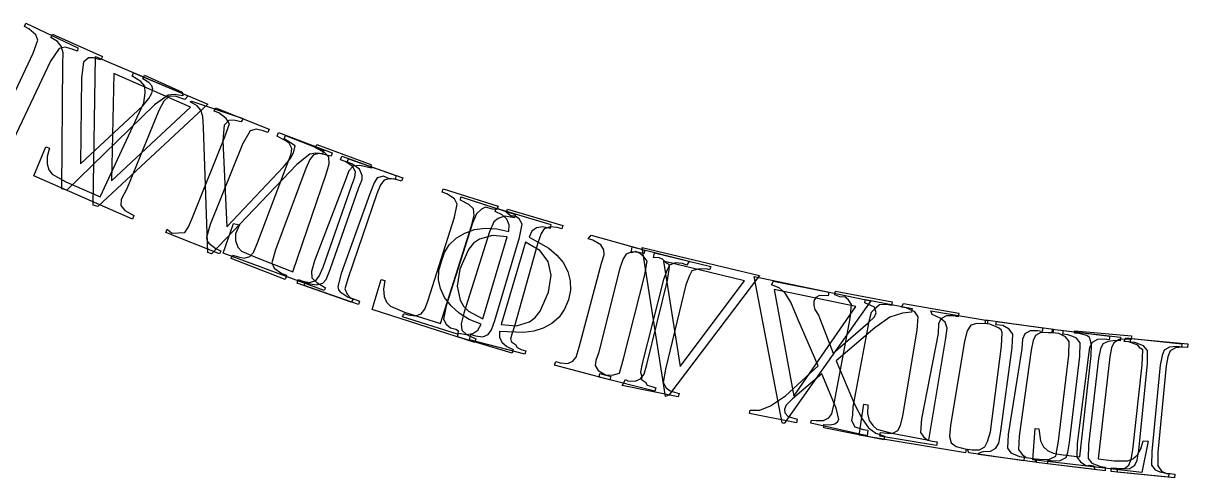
# Model space of a CAD drawing. Header units: millimetres. Extents: x -330 to 330, y -330 to 331.
# Drawn here: x -137.9 to -28.5, y -328.6 to -285.9 of the extents above; entities that cross this region are included whole.
import ezdxf

# ---------------------------------------------------------------- set-up
doc = ezdxf.new("R2010")
doc.units = ezdxf.units.MM
for name, color, linetype in [('Layer 1', 7, 'Continuous'), ('Layer 1 (2)', 7, 'Continuous'), ('Layer 1 (3)', 7, 'Continuous')]:
    doc.layers.add(name, color=color, linetype=linetype)

msp = doc.modelspace()

# ---------------------------------------------------------------- linework, layer by layer
at = {"layer": 'Layer 1'}
for p, q in [((-131.305, -302.9901, -90), (-131.076, -289.0294, -90)), ((-131.076, -289.0294, -90), (-120.54, -293.5252, -90)), ((-129.351, -290.6383, -90), (-129.576, -300.7015, -90)), ((-122.155, -293.7959, -90), (-129.351, -290.6383, -90)), ((-120.54, -293.5252, -90), (-130.848, -303.1158, -90)), ((-129.576, -300.7015, -90), (-122.155, -293.7959, -90)), ((-119.931, -294.1695, -90), (-119.803, -293.8498, -90)), ((-119.803, -293.8498, -90), (-114.783, -295.8506, -90)), ((-119.507, -294.3383, -90), (-119.931, -294.1695, -90)), ((-118.804, -294.8592, -90), (-119.507, -294.3383, -90)), ((-118.506, -295.3752, -90), (-118.804, -294.8592, -90)), ((-118.945, -296.5951, -90), (-118.506, -295.3752, -90)), ((-116.548, -296.0083, -90), (-117.286, -297.2563, -90)), ((-115.98375, -295.861237, -90), (-116.548, -296.0083, -90)), ((-115.325, -296.0051, -90), (-115.98375, -295.861237, -90)), ((-114.91, -296.1705, -90), (-115.325, -296.0051, -90)), ((-114.783, -295.8506, -90), (-114.91, -296.1705, -90)), ((-114.026, -296.5126, -90), (-113.905, -296.1903, -90)), ((-113.905, -296.1903, -90), (-108.845, -298.0898, -90)), ((-121.962, -304.1646, -90), (-118.945, -296.5951, -90)), ((-117.286, -297.2563, -90), (-120.302, -304.8258, -90)), ((-113.599, -296.7777, -90), (-114.026, -296.5126, -90)), ((-113.21125, -296.95975, -90), (-113.599, -296.7777, -90)), ((-112.885, -297.1793, -90), (-113.21125, -296.95975, -90)), ((-112.66, -297.6911, -90), (-112.885, -297.1793, -90)), ((-112.991, -298.9179, -90), (-112.704375, -298.162712, -90)), ((-112.704375, -298.162712, -90), (-112.66, -297.6911, -90)), ((-110.607, -298.2829, -90), (-110.941625, -298.698613, -90)), ((-110.0555, -298.131887, -90), (-110.607, -298.2829, -90)), ((-109.384, -298.3123, -90), (-110.0555, -298.131887, -90)), ((-108.966, -298.412, -90), (-109.384, -298.3123, -90)), ((-108.845, -298.0898, -90), (-108.966, -298.412, -90)), ((-108.078, -298.7356, -90), (-107.963, -298.411, -90)), ((-107.963, -298.411, -90), (-102.866, -300.2083, -90)), ((-115.855, -306.5464, -90), (-112.991, -298.9179, -90)), ((-111.319, -299.5455, -90), (-114.183, -307.1742, -90)), ((-110.941625, -298.698613, -90), (-111.319, -299.5455, -90)), ((-107.648, -298.8872, -90), (-108.078, -298.7356, -90)), ((-106.924, -299.3794, -90), (-107.648, -298.8872, -90)), ((-106.655, -299.8863, -90), (-106.924, -299.3794, -90)), ((-106.995, -301.1195, -90), (-106.714375, -300.377387, -90)), ((-106.714375, -300.377387, -90), (-106.655, -299.8863, -90)), ((-104.624, -300.4369, -90), (-104.916125, -300.887475, -90)), ((-104.04, -300.288737, -90), (-104.624, -300.4369, -90)), ((-103.402, -300.5533, -90), (-104.04, -300.288737, -90)), ((-102.916, -300.5329, -90), (-103.402, -300.5533, -90)), ((-102.866, -300.2083, -90), (-102.916, -300.5329, -90)), ((-109.704, -308.8043, -90), (-106.995, -301.1195, -90)), ((-104.916125, -300.887475, -90), (-105.311, -301.9397, -90)), ((-105.311, -301.9397, -90), (-108.02, -309.3981, -90)), ((-130.848, -303.1158, -90), (-131.305, -302.9901, -90)), ((-93.562, -303.5989, -90), (-93.464, -303.269, -90)), ((-92.882719, -303.895425, -90), (-93.562, -303.5989, -90)), ((-93.464, -303.269, -90), (-88.33, -304.8038, -90)), ((-92.4395, -304.308275, -90), (-92.882719, -303.895425, -90)), ((-122.708, -305.5592, -90), (-122.357875, -305.034962, -90)), ((-122.357875, -305.034962, -90), (-121.962, -304.1646, -90)), ((-120.302, -304.8258, -90), (-120.658, -306.0458, -90)), ((-92.232531, -304.837413, -90), (-92.4395, -304.308275, -90)), ((-92.262, -305.4828, -90), (-92.232531, -304.837413, -90)), ((-89.065656, -305.029616, -90), (-89.66775, -305.116575, -90)), ((-88.37, -305.1835, -90), (-89.065656, -305.029616, -90)), ((-88.33, -304.8038, -90), (-88.37, -305.1835, -90)), ((-124.473, -305.5669, -90), (-124.345, -305.247, -90)), ((-119.453, -307.5677, -90), (-124.473, -305.5669, -90)), ((-124.345, -305.247, -90), (-123.922, -305.6254, -90)), ((-123.922, -305.6254, -90), (-122.708, -305.5592, -90)), ((-120.658, -306.0458, -90), (-120.606375, -306.387475, -90)), ((-97.86575, -306.706575, -90), (-97.223, -306.103519, -90)), ((-97.223, -306.103519, -90), (-96.41, -305.6211, -90)), ((-96.41, -305.6211, -90), (-95.480766, -305.295783, -90)), ((-95.008, -306.1746, -90), (-95.574469, -306.567581, -90)), ((-95.480766, -305.295783, -90), (-94.479625, -305.164313, -90)), ((-93.807375, -305.834587, -90), (-95.008, -306.1746, -90)), ((-94.711, -313.6729, -90), (-92.408, -305.973, -90)), ((-94.479625, -305.164313, -90), (-93.406672, -305.226661, -90)), ((-92.408, -305.973, -90), (-93.807375, -305.834587, -90)), ((-93.406672, -305.226661, -90), (-92.262, -305.4828, -90)), ((-90.120219, -305.439747, -90), (-90.367, -305.9945, -90)), ((-90.367, -305.9945, -90), (-88.5045, -307.040525, -90)), ((-89.66775, -305.116575, -90), (-90.120219, -305.439747, -90)), ((-120.606375, -306.387475, -90), (-120.452, -306.5583, -90)), ((-120.452, -306.5583, -90), (-119.74, -307.0827, -90)), ((-119.74, -307.0827, -90), (-119.325, -307.279, -90)), ((-116.234625, -307.42645, -90), (-115.855, -306.5464, -90)), ((-114.183, -307.1742, -90), (-114.514, -308.4008, -90)), ((-98.323625, -307.430269, -90), (-97.86575, -306.706575, -90)), ((-96.07025, -307.167825, -90), (-96.864, -308.9901, -90)), ((-95.574469, -306.567581, -90), (-96.07025, -307.167825, -90)), ((-90.697, -306.4845, -90), (-93, -314.1846, -90)), ((-89.364078, -307.261681, -90), (-90.697, -306.4845, -90)), ((-88.561875, -308.27695, -90), (-89.364078, -307.261681, -90)), ((-88.5045, -307.040525, -90), (-87.760375, -307.67975, -90)), ((-80.779, -307.4563, -90), (-80.694, -306.9131, -90)), ((-80.694, -306.9131, -90), (-75.318, -308.241, -90)), ((-119.325, -307.279, -90), (-119.453, -307.5677, -90)), ((-118.338, -307.9989, -90), (-118.217, -307.6767, -90)), ((-113.278, -309.9698, -90), (-118.338, -307.9989, -90)), ((-118.217, -307.6767, -90), (-117.662, -307.837, -90)), ((-117.662, -307.837, -90), (-117.10925, -307.964875, -90)), ((-117.10925, -307.964875, -90), (-116.576, -307.8058, -90)), ((-116.576, -307.8058, -90), (-116.234625, -307.42645, -90)), ((-98.840578, -309.138303, -90), (-98.582, -308.2746, -90)), ((-98.582, -308.2746, -90), (-98.323625, -307.430269, -90)), ((-88.290484, -309.563794, -90), (-88.561875, -308.27695, -90)), ((-87.760375, -307.67975, -90), (-87.164, -308.3858, -90)), ((-80.337, -307.3586, -90), (-80.779, -307.4563, -90)), ((-79.928875, -307.530037, -90), (-80.337, -307.3586, -90)), ((-79.571, -307.8664, -90), (-79.928875, -307.530037, -90)), ((-79.291, -308.2667, -90), (-79.571, -307.8664, -90)), ((-79.485, -309.5227, -90), (-79.291, -308.2667, -90)), ((-75.318, -308.241, -90), (-75.54, -308.639, -90)), ((-114.514, -308.4008, -90), (-114.298, -308.9094, -90)), ((-114.298, -308.9094, -90), (-113.575, -309.4192, -90)), ((-113.575, -309.4192, -90), (-113.157, -309.5761, -90)), ((-110.067, -309.657725, -90), (-109.704, -308.8043, -90)), ((-108.02, -309.3981, -90), (-108.327, -310.6313, -90)), ((-98.873125, -309.991525, -90), (-98.840578, -309.138303, -90)), ((-96.864, -308.9901, -90), (-97.123844, -310.602873, -90)), ((-87.164, -308.3858, -90), (-86.733281, -309.237264, -90)), ((-86.733281, -309.237264, -90), (-86.49175, -310.103887, -90)), ((-77.404125, -309.07815, -90), (-77.753, -309.9616, -90)), ((-77.185, -308.6279, -90), (-77.404125, -309.07815, -90)), ((-76.65475, -308.409775, -90), (-77.185, -308.6279, -90)), ((-75.973, -308.4651, -90), (-76.65475, -308.409775, -90)), ((-75.54, -308.639, -90), (-75.973, -308.4651, -90)), ((-113.157, -309.5761, -90), (-113.278, -309.9698, -90)), ((-112.157, -310.3064, -90), (-112.043, -309.9817, -90)), ((-107.061, -312.1037, -90), (-112.157, -310.3064, -90)), ((-112.043, -309.9817, -90), (-111.613, -310.1336, -90)), ((-111.613, -310.1336, -90), (-110.94575, -310.247863, -90)), ((-110.94575, -310.247863, -90), (-110.4, -310.0778, -90)), ((-110.4, -310.0778, -90), (-110.067, -309.657725, -90)), ((-98.694359, -310.834284, -90), (-98.873125, -309.991525, -90)), ((-88.55, -311.1557, -90), (-88.290484, -309.563794, -90)), ((-86.49175, -310.103887, -90), (-86.462844, -310.985717, -90)), ((-81.487, -317.4213, -90), (-79.485, -309.5227, -90)), ((-77.753, -309.9616, -90), (-79.756, -317.8599, -90)), ((-69.219, -309.7052, -90), (-58.288, -311.9746, -90)), ((-66.608, -323.41566, -90), (-69.219, -309.7052, -90)), ((-108.327, -310.6313, -90), (-108.264875, -310.941425, -90)), ((-108.264875, -310.941425, -90), (-108.1, -311.1353, -90)), ((-108.1, -311.1353, -90), (-107.367, -311.6306, -90)), ((-107.367, -311.6306, -90), (-106.853, -311.779, -90)), ((-98.319, -311.6666, -90), (-98.694359, -310.834284, -90)), ((-97.123844, -310.602873, -90), (-96.85175, -311.920962, -90)), ((-89.32225, -312.9502, -90), (-88.55, -311.1557, -90)), ((-86.462844, -310.985717, -90), (-86.67, -311.8828, -90)), ((-67.35, -310.9258, -90), (-65.518, -320.93149, -90)), ((-59.668, -312.499, -90), (-67.35, -310.9258, -90)), ((-106.853, -311.779, -90), (-107.061, -312.1037, -90)), ((-97.673859, -312.451648, -90), (-98.319, -311.6666, -90)), ((-96.916125, -313.140988, -90), (-97.673859, -312.451648, -90)), ((-96.85175, -311.920962, -90), (-96.516168, -312.469486, -90)), ((-96.516168, -312.469486, -90), (-96.047531, -312.94432, -90)), ((-86.67, -311.8828, -90), (-87.034516, -312.774055, -90)), ((-58.288, -311.9746, -90), (-66.417, -323.4789, -90)), ((-65.518, -320.93149, -90), (-59.668, -312.499, -90)), ((-95.994328, -313.717208, -90), (-96.916125, -313.140988, -90)), ((-96.047531, -312.94432, -90), (-94.711, -313.6729, -90)), ((-94.857, -314.1629, -90), (-95.994328, -313.717208, -90)), ((-90.327, -313.9494, -90), (-89.795656, -313.549194, -90)), ((-89.795656, -313.549194, -90), (-89.32225, -312.9502, -90)), ((-87.549125, -313.514288, -90), (-88.213922, -314.103452, -90)), ((-87.034516, -312.774055, -90), (-87.549125, -313.514288, -90)), ((-52.64, -312.9218, -90), (-47.3, -313.8118, -90)), ((-52.516, -313.2612, -90), (-52.64, -312.9218, -90)), ((-51.75325, -313.617387, -90), (-52.516, -313.2612, -90)), ((-51.295, -313.9888, -90), (-51.75325, -313.617387, -90)), ((-47.3, -313.8118, -90), (-47.357, -314.1513, -90)), ((-95.650625, -315.047113, -90), (-95.187016, -314.71842, -90)), ((-95.187016, -314.71842, -90), (-94.857, -314.1629, -90)), ((-93.146, -314.8699, -90), (-93.154641, -315.401314, -90)), ((-90.870375, -314.961787, -90), (-93.146, -314.8699, -90)), ((-93, -314.1846, -90), (-91.53375, -314.308988, -90)), ((-91.53375, -314.308988, -90), (-90.327, -313.9494, -90)), ((-89.924422, -314.824802, -90), (-90.870375, -314.961787, -90)), ((-89.029, -314.5415, -90), (-89.924422, -314.824802, -90)), ((-88.213922, -314.103452, -90), (-89.029, -314.5415, -90)), ((-51.118375, -314.534, -90), (-51.295, -313.9888, -90)), ((-51.238, -315.4848, -90), (-51.118375, -314.534, -90)), ((-49.22875, -314.786925, -90), (-49.477, -315.7782, -90)), ((-48.895, -314.2719, -90), (-49.22875, -314.786925, -90)), ((-48.322875, -314.10345, -90), (-48.895, -314.2719, -90)), ((-47.357, -314.1513, -90), (-48.322875, -314.10345, -90)), ((-46.53, -314.2436, -90), (-46.482, -313.9026, -90)), ((-45.862, -314.3061, -90), (-46.53, -314.2436, -90)), ((-46.482, -313.9026, -90), (-41.129, -314.6447, -90)), ((-45.271, -314.6434, -90), (-45.862, -314.3061, -90)), ((-44.939, -315.0932, -90), (-45.271, -314.6434, -90)), ((-41.129, -314.6447, -90), (-41.177, -314.9855, -90)), ((-40.232, -315.1072, -90), (-40.192, -314.7654, -90)), ((-40.192, -314.7654, -90), (-34.825, -315.4004, -90)), ((-97.077, -315.3536, -90), (-96.979, -315.0239, -90)), ((-91.944, -316.8884, -90), (-97.077, -315.3536, -90)), ((-96.979, -315.0239, -90), (-96.247922, -315.148948, -90)), ((-96.247922, -315.148948, -90), (-95.650625, -315.047113, -90)), ((-93.154641, -315.401314, -90), (-92.909125, -315.872138, -90)), ((-92.909125, -315.872138, -90), (-92.456797, -316.264042, -90)), ((-52.821, -325.06428, -90), (-51.238, -315.4848, -90)), ((-49.477, -315.7782, -90), (-50.795, -323.68712, -90)), ((-44.993, -316.3629, -90), (-44.939, -315.0932, -90)), ((-43.041, -315.699063, -90), (-43.223, -316.6082, -90)), ((-42.805, -315.2199, -90), (-43.041, -315.699063, -90)), ((-42.302375, -314.952312, -90), (-42.805, -315.2199, -90)), ((-41.619, -314.9863, -90), (-42.302375, -314.952312, -90)), ((-41.177, -314.9855, -90), (-41.619, -314.9863, -90)), ((-39.779, -315.1607, -90), (-40.232, -315.1072, -90)), ((-39.304125, -315.31275, -90), (-39.779, -315.1607, -90)), ((-38.965, -315.4819, -90), (-39.304125, -315.31275, -90)), ((-38.624, -315.9248, -90), (-38.965, -315.4819, -90)), ((-38.653, -317.1953, -90), (-38.624, -315.9248, -90)), ((-36.489, -316.0089, -90), (-36.71475, -316.4925, -90)), ((-35.991625, -315.803013, -90), (-36.489, -316.0089, -90)), ((-35.309, -315.6896, -90), (-35.991625, -315.803013, -90)), ((-34.865, -315.742, -90), (-35.309, -315.6896, -90)), ((-34.825, -315.4004, -90), (-34.865, -315.742, -90)), ((-33.884, -315.8436, -90), (-33.893, -315.5012, -90)), ((-33.893, -315.5012, -90), (-28.515, -316.0293, -90)), ((-33.473, -315.8883, -90), (-33.884, -315.8436, -90)), ((-32.653, -316.1931, -90), (-33.473, -315.8883, -90)), ((-92.456797, -316.264042, -90), (-91.845, -316.5587, -90)), ((-91.845, -316.5587, -90), (-91.944, -316.8884, -90)), ((-46.111, -324.43404, -90), (-44.993, -316.3629, -90)), ((-43.223, -316.6082, -90), (-44.342, -324.67931, -90)), ((-36.71475, -316.4925, -90), (-36.879, -317.4051, -90)), ((-32.303, -316.6294, -90), (-32.653, -316.1931, -90)), ((-32.306, -317.9002, -90), (-32.303, -316.6294, -90)), ((-30.167, -316.6709, -90), (-30.382875, -317.235675, -90)), ((-29.674875, -316.375625, -90), (-30.167, -316.6709, -90)), ((-28.993, -316.328, -90), (-29.674875, -316.375625, -90)), ((-28.548, -316.3717, -90), (-28.993, -316.328, -90)), ((-28.515, -316.0293, -90), (-28.548, -316.3717, -90)), ((-81.874, -318.7527, -90), (-81.487, -317.4213, -90)), ((-79.756, -317.8599, -90), (-79.900625, -318.67765, -90)), ((-39.61, -325.28732, -90), (-38.653, -317.1953, -90)), ((-36.879, -317.4051, -90), (-37.837, -325.49714, -90)), ((-33.102, -326.00937, -90), (-32.306, -317.9002, -90)), ((-30.529, -318.0745, -90), (-31.325, -326.18399, -90)), ((-30.382875, -317.235675, -90), (-30.529, -318.0745, -90)), ((-83.794, -319.1395, -90), (-83.709, -318.8058, -90)), ((-78.555, -320.46741, -90), (-83.794, -319.1395, -90)), ((-83.709, -318.8058, -90), (-83.268, -318.9178, -90)), ((-83.268, -318.9178, -90), (-82.569125, -318.971338, -90)), ((-82.569125, -318.971338, -90), (-81.874, -318.7527, -90)), ((-79.900625, -318.67765, -90), (-79.776, -319.1159, -90)), ((-79.776, -319.1159, -90), (-79.81425, -319.3606, -90)), ((-79.81425, -319.3606, -90), (-79.443, -319.5975, -90)), ((-79.443, -319.5975, -90), (-79.276, -319.884092, -90)), ((-79.276, -319.884092, -90), (-78.839, -320.02424, -90)), ((-78.839, -320.02424, -90), (-78.471, -320.13377, -90)), ((-78.471, -320.13377, -90), (-78.555, -320.46741, -90)), ((-59.357, -324.58935, -90), (-58.918, -321.67312, -90)), ((-58.918, -321.67312, -90), (-58.56, -321.73265, -90)), ((-58.56, -321.73265, -90), (-58.580375, -322.545083, -90)), ((-58.580375, -322.545083, -90), (-58.42, -323.20849, -90)), ((-66.417, -323.4789, -90), (-66.608, -323.41566, -90)), ((-58.42, -323.20849, -90), (-58.044, -323.705974, -90)), ((-49.375, -326.25331, -90), (-59.357, -324.58935, -90)), ((-58.044, -323.705974, -90), (-57.701, -324.02129, -90)), ((-57.701, -324.02129, -90), (-56.308, -324.39965, -90)), ((-56.308, -324.39965, -90), (-52.821, -325.06428, -90)), ((-50.795, -323.68712, -90), (-50.88225, -324.705271, -90)), ((-50.88225, -324.705271, -90), (-50.734, -325.30055, -90)), ((-46.26375, -325.342818, -90), (-46.111, -324.43404, -90)), ((-44.342, -324.67931, -90), (-44.396, -325.94904, -90)), ((-50.734, -325.30055, -90), (-50.2465, -325.645799, -90)), ((-50.2465, -325.645799, -90), (-49.318, -325.91385, -90)), ((-47.038875, -326.09675, -90), (-46.538, -325.82099, -90)), ((-46.538, -325.82099, -90), (-46.26375, -325.342818, -90)), ((-39.767875, -326.228079, -90), (-39.61, -325.28732, -90)), ((-37.837, -325.49714, -90), (-37.865, -326.76766, -90)), ((-49.318, -325.91385, -90), (-49.375, -326.25331, -90)), ((-48.174, -326.39645, -90), (-48.167, -326.28401, -90)), ((-42.862, -327.13861, -90), (-48.174, -326.39645, -90)), ((-48.167, -326.28401, -90), (-47.716, -326.11811, -90)), ((-47.716, -326.11811, -90), (-47.038875, -326.09675, -90)), ((-44.396, -325.94904, -90), (-44.073, -326.39751, -90)), ((-44.073, -326.39751, -90), (-43.68175, -326.699501, -90)), ((-43.68175, -326.699501, -90), (-43.256, -326.73618, -90)), ((-43.256, -326.73618, -90), (-42.814, -326.79756, -90)), ((-42.814, -326.79756, -90), (-42.862, -327.13861, -90)), ((-41.674, -327.29101, -90), (-41.633, -326.94917, -90)), ((-41.633, -326.94917, -90), (-41.181, -327.00288, -90)), ((-40.486625, -326.968187, -90), (-39.94, -326.68247, -90)), ((-39.94, -326.68247, -90), (-39.767875, -326.228079, -90)), ((-37.865, -326.76766, -90), (-37.533, -327.20952, -90)), ((-33.474, -327.41219, -90), (-33.2505, -326.924792, -90)), ((-33.2505, -326.924792, -90), (-33.102, -326.00937, -90)), ((-31.325, -326.18399, -90), (-31.328, -327.45479, -90)), ((-36.252, -327.92601, -90), (-41.674, -327.29101, -90)), ((-41.181, -327.00288, -90), (-40.486625, -326.968187, -90)), ((-37.533, -327.20952, -90), (-36.71, -327.53178, -90)), ((-36.71, -327.53178, -90), (-36.266, -327.58417, -90)), ((-36.266, -327.58417, -90), (-36.252, -327.92601, -90)), ((-35.125, -328.05407, -90), (-35.092, -327.71143, -90)), ((-35.092, -327.71143, -90), (-34.638, -327.75588, -90)), ((-34.638, -327.75588, -90), (-33.963, -327.707763, -90)), ((-33.963, -327.707763, -90), (-33.474, -327.41219, -90)), ((-31.328, -327.45479, -90), (-30.988, -327.96146, -90)), ((-30.988, -327.96146, -90), (-30.499125, -328.174415, -90)), ((-29.747, -328.58191, -90), (-35.125, -328.05407, -90)), ((-30.499125, -328.174415, -90), (-30.158, -328.19588, -90)), ((-30.158, -328.19588, -90), (-29.713, -328.23954, -90)), ((-29.713, -328.23954, -90), (-29.747, -328.58191, -90))]:
    msp.add_line(p, q, dxfattribs=at)
at = {"layer": 'Layer 1 (2)'}
for p, q in [((-135.275, -287.2519), (-135.135, -286.9379)), ((-134.64475, -287.643738), (-135.275, -287.2519)), ((-135.135, -286.9379), (-130.437, -289.0331)), ((-134.313, -288.0631), (-134.64475, -287.643738)), ((-134.1155, -288.687075), (-134.313, -288.0631)), ((-134.257, -301.4561), (-134.143, -289.6922)), ((-134.143, -289.6922), (-134.1155, -288.687075)), ((-132.208, -289.5776), (-132.396, -291.0516)), ((-131.739, -289.1551), (-132.208, -289.5776)), ((-131.28625, -289.153337), (-131.739, -289.1551)), ((-130.577, -289.3474), (-131.28625, -289.153337)), ((-130.437, -289.0331), (-130.577, -289.3474)), ((-126.627, -291.1474), (-126.487, -290.795)), ((-126.487, -290.795), (-122.936, -292.379)), ((-132.396, -291.0516), (-132.478, -299.1124)), ((-126.06575, -291.472425), (-126.627, -291.1474)), ((-125.782, -291.7967), (-126.06575, -291.472425)), ((-125.713625, -292.12155), (-125.782, -291.7967)), ((-126.649, -293.6564), (-126.06875, -292.9815)), ((-126.06875, -292.9815), (-125.796, -292.4677)), ((-125.796, -292.4677), (-125.713625, -292.12155)), ((-124.268, -292.6709), (-125.551, -293.5853)), ((-123.701125, -292.599225), (-124.268, -292.6709)), ((-122.895, -292.7455), (-123.701125, -292.599225)), ((-122.936, -292.379), (-122.895, -292.7455)), ((-125.551, -293.5853), (-133.785, -301.5963)), ((-132.478, -299.1124), (-126.649, -293.6564)), ((-110.426, -297.6273), (-110.306, -297.3045)), ((-110.306, -297.3045), (-105.23, -299.1849)), ((-109.5715, -298.062613), (-110.426, -297.6273)), ((-109.164, -298.4914), (-109.5715, -298.062613)), ((-109.1335, -299.102863), (-109.164, -298.4914)), ((-109.412, -300.0858), (-109.1335, -299.102863)), ((-106.883, -299.3362), (-107.292875, -299.77925)), ((-106.266625, -299.278662), (-106.883, -299.3362)), ((-105.171, -299.5077), (-106.266625, -299.278662)), ((-105.23, -299.1849), (-105.171, -299.5077)), ((-112.563, -309.2687), (-109.412, -300.0858)), ((-107.621, -300.7062), (-110.522, -308.2252)), ((-107.292875, -299.77925), (-107.621, -300.7062)), ((-133.785, -301.5963), (-134.257, -301.4561)), ((-98.536, -301.786), (-98.432, -301.4579)), ((-98.101, -301.9236), (-98.536, -301.786)), ((-98.432, -301.4579), (-93.28, -303.0909)), ((-97.362, -302.3922), (-98.101, -301.9236)), ((-97.378, -304.1339), (-97.111, -302.8917)), ((-97.111, -302.8917), (-97.362, -302.3922)), ((-95.318375, -303.808237), (-95.675, -304.6737)), ((-94.841, -303.3756), (-95.318375, -303.808237)), ((-94.463875, -303.19815), (-94.841, -303.3756)), ((-93.81, -303.3579), (-94.463875, -303.19815)), ((-93.384, -303.419), (-93.81, -303.3579)), ((-93.28, -303.0909), (-93.384, -303.419)), ((-92.475, -303.6971), (-92.378, -303.3671)), ((-92.038, -304.0167), (-92.475, -303.6971)), ((-92.378, -303.3671), (-87.194, -304.8962)), ((-119.101, -307.4978), (-118.12, -304.7165)), ((-118.12, -304.7165), (-117.561, -304.8425)), ((-117.561, -304.8425), (-117.925, -305.6938)), ((-99.84, -311.9013), (-97.378, -304.1339)), ((-95.675, -304.6737), (-98.137, -312.441)), ((-91.636875, -304.02655), (-92.038, -304.0167)), ((-91.289, -304.2797), (-91.636875, -304.02655)), ((-91.028, -304.7739), (-91.289, -304.2797)), ((-91.27, -306.0214), (-91.028, -304.7739)), ((-88.399, -305.018388), (-88.937, -305.2161)), ((-87.72, -305.0999), (-88.399, -305.018388)), ((-87.194, -304.8962), (-87.292, -305.2261)), ((-117.925, -305.6938), (-117.92, -306.3183)), ((-93.575, -313.837), (-91.27, -306.0214)), ((-89.241375, -305.654812), (-89.557, -306.5268)), ((-88.937, -305.2161), (-89.241375, -305.654812)), ((-87.292, -305.2261), (-87.72, -305.0999)), ((-117.92, -306.3183), (-117.7145, -306.938325)), ((-117.7145, -306.938325), (-117.368, -307.3161)), ((-89.557, -306.5268), (-91.743, -314.3423)), ((-77.554, -320.97118), (-79.731, -306.97)), ((-79.731, -306.97), (-68.734, -309.6121)), ((-109.611, -311.0128), (-119.101, -307.4978)), ((-117.368, -307.3161), (-116.07, -307.8862)), ((-116.07, -307.8862), (-112.563, -309.2687)), ((-110.522, -308.2252), (-110.799625, -309.208512)), ((-70.13, -310.0897), (-77.755, -308.258)), ((-77.755, -308.258), (-76.172, -318.1462)), ((-110.799625, -309.208512), (-110.766, -309.8211)), ((-110.766, -309.8211), (-110.283, -310.25835)), ((-110.283, -310.25835), (-109.491, -310.7424)), ((-68.734, -309.6121), (-77.246, -320.83545)), ((-76.172, -318.1462), (-70.13, -310.0897)), ((-109.491, -310.7424), (-109.611, -311.0128)), ((-61.646, -311.4065), (-61.583, -311.0684)), ((-61.198, -311.6076), (-61.646, -311.4065)), ((-61.583, -311.0684), (-56.272, -312.0685)), ((-60.6965, -311.6408), (-61.198, -311.6076)), ((-60.408, -311.8669), (-60.6965, -311.6408)), ((-100.1445, -312.765975), (-99.84, -311.9013)), ((-98.137, -312.441), (-98.404, -313.6835)), ((-60.098, -312.3323), (-60.408, -311.8669)), ((-60.213, -313.6264), (-60.098, -312.3323)), ((-57.458, -312.340025), (-57.974, -312.7929)), ((-56.774, -312.3241), (-57.458, -312.340025)), ((-56.335, -312.4066), (-56.774, -312.3241)), ((-56.272, -312.0685), (-56.335, -312.4066)), ((-55.403, -312.5728), (-55.191, -312.2333)), ((-54.953, -312.6482), (-55.403, -312.5728)), ((-55.191, -312.2333), (-50.016, -313.1268)), ((-54.155, -313.0083), (-54.953, -312.6482)), ((-102.244, -313.4814), (-102.14, -313.1533)), ((-97.092, -315.1144), (-102.244, -313.4814)), ((-102.14, -313.1533), (-101.705, -313.2909)), ((-101.705, -313.2909), (-101.03425, -313.383975)), ((-101.03425, -313.383975), (-100.494, -313.1967)), ((-100.494, -313.1967), (-100.1445, -312.765975)), ((-98.404, -313.6835), (-98.162, -314.1801)), ((-61.722, -321.60538), (-60.213, -313.6264)), ((-58.232125, -313.057962), (-58.458, -313.9282)), ((-57.974, -312.7929), (-58.232125, -313.057962)), ((-53.836, -313.4673), (-54.155, -313.0083)), ((-53.926, -314.735), (-53.836, -313.4673)), ((-51.708, -313.6544), (-51.930125, -314.126487)), ((-51.197125, -313.39325), (-51.708, -313.6544)), ((-50.513, -313.3925), (-51.197125, -313.39325)), ((-50.073, -313.4663), (-50.513, -313.3925)), ((-50.016, -313.1268), (-50.073, -313.4663)), ((-98.162, -314.1801), (-97.745625, -314.520588)), ((-97.745625, -314.520588), (-97.252, -314.6513)), ((-97.252, -314.6513), (-96.988, -314.7863)), ((-96.988, -314.7863), (-97.092, -315.1144)), ((-94.203, -315.1451), (-93.892375, -314.7081)), ((-93.892375, -314.7081), (-93.575, -313.837)), ((-91.743, -314.3423), (-91.986875, -315.113613)), ((-58.458, -313.9282), (-59.966, -321.93585)), ((-55.273, -322.77114), (-53.926, -314.735)), ((-51.930125, -314.126487), (-51.955, -315.0302)), ((-39.143, -315.0085), (-39.103, -314.7879)), ((-39.103, -314.7879), (-33.79, -315.2771)), ((-95.946, -315.6292), (-95.849, -315.1347)), ((-90.763, -316.994), (-95.946, -315.6292)), ((-95.849, -315.1347), (-95.412, -315.2639)), ((-95.412, -315.2639), (-94.71975, -315.343287)), ((-94.71975, -315.343287), (-94.203, -315.1451)), ((-91.986875, -315.113613), (-92.104, -315.5898)), ((-92.104, -315.5898), (-92.001875, -315.837375)), ((-92.001875, -315.837375), (-91.635, -316.0812)), ((-51.955, -315.0302), (-53.512, -323.06641)), ((-38.708, -315.0583), (-39.143, -315.0085)), ((-38.002125, -315.228413), (-38.708, -315.0583)), ((-37.759203, -315.378039), (-38.002125, -315.228413)), ((-37.672, -315.5708), (-37.759203, -315.378039)), ((-37.54225, -316.103537), (-37.672, -315.5708)), ((-35.455, -315.919), (-35.663375, -316.386637)), ((-34.965625, -315.609987), (-35.455, -315.919)), ((-34.273, -315.5679), (-34.965625, -315.609987)), ((-33.829, -315.6189), (-34.273, -315.5679)), ((-33.79, -315.2771), (-33.829, -315.6189)), ((-91.635, -316.0812), (-91.47025, -316.360363)), ((-91.47025, -316.360363), (-91.094, -316.5376)), ((-91.094, -316.5376), (-90.665, -316.6638)), ((-90.665, -316.6638), (-90.763, -316.994)), ((-38.631, -326.61447), (-37.588, -317.103)), ((-37.588, -317.103), (-37.54225, -316.103537)), ((-35.663375, -316.386637), (-35.814, -317.2448)), ((-35.814, -317.2448), (-36.913, -326.81846)), ((-77.246, -320.83545), (-77.554, -320.97118)), ((-61.950125, -322.581826), (-61.722, -321.60538)), ((-59.966, -321.93585), (-59.9955, -322.722984)), ((-63.917, -323.46355), (-63.853, -323.17516)), ((-58.606, -324.65417), (-63.917, -323.46355)), ((-63.853, -323.17516), (-63.405, -323.20955)), ((-63.405, -323.20955), (-62.71625, -323.221094)), ((-62.71625, -323.221094), (-62.215, -322.9701)), ((-62.215, -322.9701), (-61.950125, -322.581826)), ((-59.9955, -322.722984), (-60.082, -323.20135)), ((-60.082, -323.20135), (-59.781, -323.8128)), ((-55.4835, -323.674256), (-55.273, -322.77114)), ((-53.512, -323.06641), (-53.602, -324.33403)), ((-59.781, -323.8128), (-58.981, -324.04299)), ((-58.981, -324.04299), (-58.543, -324.12554)), ((-58.543, -324.12554), (-58.606, -324.65417)), ((-57.431, -324.67296), (-57.374, -324.3335)), ((-52.101, -325.56646), (-57.431, -324.67296)), ((-57.374, -324.3335), (-56.694, -324.40891)), ((-56.694, -324.40891), (-56.2045, -324.406726)), ((-56.2045, -324.406726), (-55.739, -324.14538)), ((-55.739, -324.14538), (-55.4835, -323.674256)), ((-53.602, -324.33403), (-53.292, -324.79149)), ((-43.047, -326.90948), (-42.848, -323.95488)), ((-42.848, -323.95488), (-42.497, -323.99536)), ((-42.497, -323.99536), (-42.347, -325.13598)), ((-53.292, -324.79149), (-52.906375, -325.065106)), ((-52.906375, -325.065106), (-52.484, -325.15318)), ((-52.484, -325.15318), (-52.044, -325.227)), ((-52.044, -325.227), (-52.101, -325.56646)), ((-42.347, -325.13598), (-42.067, -325.688033)), ((-42.067, -325.688033), (-41.676, -326.01387)), ((-32.905125, -325.86987), (-32.683, -325.12275)), ((-32.225, -325.16323), (-32.818, -328.08476)), ((-32.683, -325.12275), (-32.225, -325.16323)), ((-32.818, -328.08476), (-43.047, -326.90948)), ((-41.676, -326.01387), (-41.146625, -326.267604)), ((-41.146625, -326.267604), (-40.453, -326.4118)), ((-40.453, -326.4118), (-38.631, -326.61447)), ((-36.913, -326.81846), (-35.407, -326.9915)), ((-34.145, -327.00552), (-33.6695, -326.800238)), ((-33.6695, -326.800238), (-33.245, -326.42529)), ((-33.245, -326.42529), (-32.905125, -325.86987)), ((-35.407, -326.9915), (-34.145, -327.00552))]:
    msp.add_line(p, q, dxfattribs=at)
at = {"layer": 'Layer 1 (3)'}
for p, q in [((-137.762, -286.2341, -140), (-137.615, -285.9229, -140)), ((-137.35, -286.4285, -140), (-137.762, -286.2341, -140)), ((-137.615, -285.9229, -140), (-132.728, -288.2298, -140)), ((-136.68, -286.9918, -140), (-137.35, -286.4285, -140)), ((-136.928, -288.7159, -140), (-136.497, -287.5202, -140)), ((-136.497, -287.5202, -140), (-136.68, -286.9918, -140)), ((-134.5, -288.2782, -140), (-135.313, -289.4781, -140)), ((-133.9375, -288.16555, -140), (-134.5, -288.2782, -140)), ((-133.279, -288.3505, -140), (-133.9375, -288.16555, -140)), ((-132.78, -288.541, -140), (-133.279, -288.3505, -140)), ((-132.728, -288.2298, -140), (-132.78, -288.541, -140)), ((-140.406, -296.0845, -140), (-136.928, -288.7159, -140)), ((-135.313, -289.4781, -140), (-138.791, -296.8468, -140)), ((-127.643, -290.8865, -140), (-127.504, -290.5714, -140)), ((-127.504, -290.5714, -140), (-122.368, -292.7471, -140)), ((-126.81575, -291.37145, -140), (-127.643, -290.8865, -140)), ((-126.434, -291.8237, -140), (-126.81575, -291.37145, -140)), ((-126.410875, -292.4356, -140), (-126.434, -291.8237, -140)), ((-126.549, -293.4006, -140), (-126.410875, -292.4356, -140)), ((-124.206, -292.801, -140), (-124.656125, -293.218162, -140)), ((-123.60975, -292.778413, -140), (-124.206, -292.801, -140)), ((-122.685, -293.0622, -140), (-123.60975, -292.778413, -140)), ((-122.368, -292.7471, -140), (-122.685, -293.0622, -140)), ((-130.644, -302.2162, -140), (-126.549, -293.4006, -140)), ((-125.14, -294.1181, -140), (-128.131, -301.4603, -140)), ((-124.656125, -293.218162, -140), (-125.14, -294.1181, -140)), ((-122.184, -293.3037, -140), (-122.058, -293.2191, -140)), ((-121.536875, -293.666475, -140), (-122.184, -293.3037, -140)), ((-122.058, -293.2191, -140), (-117.222, -294.8637, -140)), ((-121.186, -294.0705, -140), (-121.536875, -293.666475, -140)), ((-120.98825, -294.687462, -140), (-121.186, -294.0705, -140)), ((-120.942, -295.69, -140), (-120.98825, -294.687462, -140)), ((-118.565, -295.0444, -140), (-119.014, -295.4879, -140)), ((-118.112875, -295.022275, -140), (-118.565, -295.0444, -140)), ((-117.396, -295.1839, -140), (-118.112875, -295.022275, -140)), ((-117.222, -294.8637, -140), (-117.396, -295.1839, -140)), ((-120.523, -307.447, -140), (-120.942, -295.69, -140)), ((-119.014, -295.4879, -140), (-119.136, -296.969, -140)), ((-119.136, -296.969, -140), (-118.757, -305.025, -140)), ((-113.37, -296.765, -140), (-113.244, -296.4446, -140)), ((-112.7735, -297.158288, -140), (-113.37, -296.765, -140)), ((-113.244, -296.4446, -140), (-109.625, -297.8659, -140)), ((-112.336, -297.4132, -140), (-112.7735, -297.158288, -140)), ((-112.479, -298.0842, -140), (-112.336, -297.4132, -140)), ((-136.883, -300.2297, -140), (-135.741, -297.5111, -140)), ((-135.741, -297.5111, -140), (-135.408, -297.6569, -140)), ((-135.62725, -298.439425, -140), (-135.635, -299.1219, -140)), ((-135.408, -297.6569, -140), (-135.62725, -298.439425, -140)), ((-112.799375, -298.662225, -140), (-112.479, -298.0842, -140)), ((-110.942, -298.2181, -140), (-112.183, -299.1896, -140)), ((-110.402, -298.115275, -140), (-110.942, -298.2181, -140)), ((-109.751, -298.1863, -140), (-110.402, -298.115275, -140)), ((-109.625, -297.8659, -140), (-109.751, -298.1863, -140)), ((-135.635, -299.1219, -140), (-135.461625, -299.679112, -140)), ((-112.183, -299.1896, -140), (-120.202, -307.5727, -140)), ((-118.757, -305.025, -140), (-113.413, -299.4024, -140)), ((-113.413, -299.4024, -140), (-112.799375, -298.662225, -140)), ((-107.441, -298.9653, -140), (-107.327, -298.6406, -140)), ((-107.011, -299.1161, -140), (-107.441, -298.9653, -140)), ((-107.327, -298.6406, -140), (-102.227, -300.4268, -140)), ((-106.286, -299.6066, -140), (-107.011, -299.1161, -140)), ((-106.049, -300.2226, -140), (-106.286, -299.6066, -140)), ((-127.616, -304.2969, -140), (-136.883, -300.2297, -140)), ((-135.461625, -299.679112, -140), (-135.139, -300.0861, -140)), ((-135.139, -300.0861, -140), (-133.881, -300.7957, -140)), ((-106.353, -301.3471, -140), (-106.048375, -300.600088, -140)), ((-106.048375, -300.600088, -140), (-106.049, -300.2226, -140)), ((-103.983, -300.6591, -140), (-104.309375, -301.082237, -140)), ((-103.4355, -300.488762, -140), (-103.983, -300.6591, -140)), ((-102.762, -300.6041, -140), (-103.4355, -300.488762, -140)), ((-102.34, -300.7515, -140), (-102.762, -300.6041, -140)), ((-102.227, -300.4268, -140), (-102.34, -300.7515, -140)), ((-133.881, -300.7957, -140), (-130.644, -302.2162, -140)), ((-128.131, -301.4603, -140), (-128.66775, -302.467688, -140)), ((-109.046, -309.0374, -140), (-106.353, -301.3471, -140)), ((-104.309375, -301.082237, -140), (-104.668, -301.9373, -140)), ((-128.66775, -302.467688, -140), (-128.699, -303.0391, -140)), ((-104.668, -301.9373, -140), (-107.361, -309.8111, -140)), ((-96.804, -302.5401, -140), (-96.788, -302.2122, -140)), ((-96.00875, -302.936287, -140), (-96.804, -302.5401, -140)), ((-96.788, -302.2122, -140), (-91.631, -303.8601, -140)), ((-128.699, -303.0391, -140), (-128.312, -303.493575, -140)), ((-128.312, -303.493575, -140), (-127.478, -303.9818, -140)), ((-127.478, -303.9818, -140), (-127.616, -304.2969, -140)), ((-95.593, -303.3462, -140), (-96.00875, -302.936287, -140)), ((-95.768, -304.9501, -140), (-95.534625, -303.9554, -140)), ((-95.534625, -303.9554, -140), (-95.593, -303.3462, -140)), ((-91.631, -303.8601, -140), (-91.736, -304.1879, -140)), ((-98.699, -314.1206, -140), (-95.768, -304.9501, -140)), ((-93.679375, -304.56735, -140), (-94.067, -305.4939, -140)), ((-93.276, -304.239, -140), (-93.679375, -304.56735, -140)), ((-92.684875, -304.021038, -140), (-93.276, -304.239, -140)), ((-91.736, -304.1879, -140), (-92.684875, -304.021038, -140)), ((-94.067, -305.4939, -140), (-96.508, -313.1313, -140)), ((-84.819, -306.1566, -140), (-84.546, -305.8243, -140)), ((-84.379, -306.2747, -140), (-84.819, -306.1566, -140)), ((-84.546, -305.8243, -140), (-79.509, -307.2219, -140)), ((-83.618, -306.7091, -140), (-84.379, -306.2747, -140)), ((-83.345, -307.1965, -140), (-83.618, -306.7091, -140)), ((-83.315, -307.673713, -140), (-83.345, -307.1965, -140)), ((-79.509, -307.2219, -140), (-79.598, -307.5542, -140)), ((-120.202, -307.5727, -140), (-120.523, -307.447, -140)), ((-83.555, -308.4498, -140), (-83.315, -307.673713, -140)), ((-81.536625, -308.032038, -140), (-81.83, -308.9118, -140)), ((-81.244, -307.5857, -140), (-81.536625, -308.032038, -140)), ((-80.7105, -307.3744, -140), (-81.244, -307.5857, -140)), ((-80.03, -307.4388, -140), (-80.7105, -307.3744, -140)), ((-79.598, -307.5542, -140), (-80.03, -307.4388, -140)), ((-78.68, -307.9378, -140), (-78.598, -307.456, -140)), ((-78.238, -307.8992, -140), (-78.68, -307.9378, -140)), ((-78.598, -307.456, -140), (-73.312, -308.7482, -140)), ((-77.828375, -308.074638, -140), (-78.238, -307.8992, -140)), ((-77.469, -308.4564, -140), (-77.828375, -308.074638, -140)), ((-109.40675, -309.964037, -140), (-109.046, -309.0374, -140)), ((-85.662, -316.3209, -140), (-83.555, -308.4498, -140)), ((-81.83, -308.9118, -140), (-83.832, -316.9019, -140)), ((-77.20475, -308.572862, -140), (-77.469, -308.4564, -140)), ((-77.37, -310.0574, -140), (-77.185, -308.8001, -140)), ((-77.185, -308.8001, -140), (-77.20475, -308.572862, -140)), ((-75.077, -309.1467, -140), (-75.307, -309.598987, -140)), ((-74.528375, -308.98925, -140), (-75.077, -309.1467, -140)), ((-73.709, -308.9755, -140), (-74.528375, -308.98925, -140)), ((-73.433, -309.0824, -140), (-73.709, -308.9755, -140)), ((-73.312, -308.7482, -140), (-73.433, -309.0824, -140)), ((-111.496, -310.545, -140), (-111.382, -310.2201, -140)), ((-106.395, -312.3312, -140), (-111.496, -310.545, -140)), ((-111.382, -310.2201, -140), (-110.952, -310.3707, -140)), ((-110.952, -310.3707, -140), (-110.284375, -310.483763, -140)), ((-110.284375, -310.483763, -140), (-109.739, -310.3125, -140)), ((-109.739, -310.3125, -140), (-109.40675, -309.964037, -140)), ((-107.361, -309.8111, -140), (-107.665, -310.8617, -140)), ((-105.111, -312.794, -140), (-104.258, -309.9711, -140)), ((-104.258, -309.9711, -140), (-103.912, -310.0817, -140)), ((-103.912, -310.0817, -140), (-104.04825, -310.882862, -140)), ((-79.318, -317.9695, -140), (-77.37, -310.0574, -140)), ((-75.636, -310.4844, -140), (-77.553, -318.3963, -140)), ((-75.307, -309.598987, -140), (-75.636, -310.4844, -140)), ((-67.588, -310.4699, -140), (-67.423, -310.132, -140)), ((-66.866625, -310.765387, -140), (-67.588, -310.4699, -140)), ((-67.423, -310.132, -140), (-62.209, -311.1694, -140)), ((-107.665, -310.8617, -140), (-107.437, -311.3652, -140)), ((-107.437, -311.3652, -140), (-107.097375, -311.721375, -140)), ((-104.04825, -310.882862, -140), (-103.985, -311.5623, -140)), ((-103.985, -311.5623, -140), (-103.754375, -312.116225, -140)), ((-66.326, -311.2663, -140), (-66.866625, -310.765387, -140)), ((-65.793125, -312.106713, -140), (-66.326, -311.2663, -140)), ((-63.082, -311.4634, -140), (-63.446, -311.6531, -140)), ((-62.275, -311.5073, -140), (-63.082, -311.4634, -140)), ((-62.209, -311.1694, -140), (-62.275, -311.5073, -140)), ((-107.097375, -311.721375, -140), (-106.703, -311.8587, -140)), ((-106.703, -311.8587, -140), (-106.282, -312.0063, -140)), ((-106.282, -312.0063, -140), (-106.395, -312.3312, -140)), ((-103.754375, -312.116225, -140), (-103.391, -312.4699, -140)), ((-103.391, -312.4699, -140), (-102.066, -313.0445, -140)), ((-65.093, -313.756, -140), (-65.793125, -312.106713, -140)), ((-63.520375, -311.829237, -140), (-63.636, -311.9714, -140)), ((-63.636, -311.9714, -140), (-63.636, -312.4074, -140)), ((-63.636, -312.4074, -140), (-63.521125, -312.779963, -140)), ((-63.446, -311.6531, -140), (-63.520375, -311.829237, -140)), ((-58.833, -312.1791, -140), (-58.767, -311.8415, -140)), ((-57.936, -312.5818, -140), (-58.833, -312.1791, -140)), ((-58.767, -311.8415, -140), (-54.376, -312.6987, -140)), ((-57.784, -313.1139, -140), (-57.936, -312.5818, -140)), ((-54.376, -312.6987, -140), (-54.442, -313.0366, -140)), ((-95.471, -315.8748, -140), (-105.111, -312.794, -140)), ((-102.066, -313.0445, -140), (-98.699, -314.1206, -140)), ((-96.508, -313.1313, -140), (-96.7405, -314.1262, -140)), ((-63.21, -318.0915, -140), (-65.093, -313.756, -140)), ((-63.521125, -312.779963, -140), (-63.2, -313.3089, -140)), ((-63.2, -313.3089, -140), (-61.811, -316.8958, -140)), ((-58.569, -314.0788, -140), (-57.938, -313.4676, -140)), ((-57.938, -313.4676, -140), (-57.784, -313.1139, -140)), ((-56.485, -313.5001, -140), (-57.894, -314.5045, -140)), ((-55.283, -313.1236, -140), (-56.485, -313.5001, -140)), ((-54.442, -313.0366, -140), (-55.283, -313.1236, -140)), ((-47.534, -314.0939, -140), (-47.486, -313.7531, -140)), ((-47.486, -313.7531, -140), (-42.135, -314.5124, -140)), ((-96.7405, -314.1262, -140), (-96.679, -314.7365, -140)), ((-96.679, -314.7365, -140), (-96.226875, -315.148312, -140)), ((-61.811, -316.8958, -140), (-58.569, -314.0788, -140)), ((-57.894, -314.5045, -140), (-61.536, -317.6224, -140)), ((-47.083, -314.1579, -140), (-47.534, -314.0939, -140)), ((-46.276, -314.4979, -140), (-47.083, -314.1579, -140)), ((-46.03375, -314.714412, -140), (-46.276, -314.4979, -140)), ((-45.946, -314.9487, -140), (-46.03375, -314.714412, -140)), ((-43.309125, -314.808537, -140), (-43.813, -315.0824, -140)), ((-42.626, -314.7905, -140), (-43.309125, -314.808537, -140)), ((-42.183, -314.8532, -140), (-42.626, -314.7905, -140)), ((-42.135, -314.5124, -140), (-42.183, -314.8532, -140)), ((-41.243, -314.9771, -140), (-41.202, -314.6355, -140)), ((-41.202, -314.6355, -140), (-35.837, -315.2877, -140)), ((-96.226875, -315.148312, -140), (-95.366, -315.547, -140)), ((-95.366, -315.547, -140), (-95.471, -315.8748, -140)), ((-46.004, -316.2182, -140), (-45.946, -314.9487, -140)), ((-44.03325, -315.590113, -140), (-44.102, -316.4693, -140)), ((-43.813, -315.0824, -140), (-44.03325, -315.590113, -140)), ((-40.61, -315.0321, -140), (-41.243, -314.9771, -140)), ((-39.977, -315.3559, -140), (-40.61, -315.0321, -140)), ((-39.638, -315.8002, -140), (-39.977, -315.3559, -140)), ((-39.67, -317.0704, -140), (-39.638, -315.8002, -140)), ((-37.503, -315.8909, -140), (-37.727125, -316.373888, -140)), ((-36.993, -315.607125, -140), (-37.503, -315.8909, -140)), ((-36.321, -315.5755, -140), (-36.993, -315.607125, -140)), ((-35.878, -315.6292, -140), (-36.321, -315.5755, -140)), ((-35.837, -315.2877, -140), (-35.878, -315.6292, -140)), ((-34.482, -315.784, -140), (-34.334, -315.4414, -140)), ((-34.029, -315.8293, -140), (-34.482, -315.784, -140)), ((-34.334, -315.4414, -140), (-29.071, -316.005, -140)), ((-33.209, -316.1357, -140), (-34.029, -315.8293, -140)), ((-29.071, -316.005, -140), (-29.105, -316.3214, -140)), ((-85.957625, -317.258862, -140), (-85.662, -316.3209, -140)), ((-83.832, -316.9019, -140), (-84.100125, -317.573712, -140)), ((-47.036, -324.28587, -140), (-46.004, -316.2182, -140)), ((-44.102, -316.4693, -140), (-45.38, -324.5367, -140)), ((-40.654, -325.15926, -140), (-39.67, -317.0704, -140)), ((-37.727125, -316.373888, -140), (-37.871, -317.2861, -140)), ((-32.966375, -316.430375, -140), (-33.209, -316.1357, -140)), ((-32.738, -316.5725, -140), (-32.966375, -316.430375, -140)), ((-32.794, -317.9814, -140), (-32.738, -316.5725, -140)), ((-30.913125, -317.10535, -140), (-31.088, -318.0208, -140)), ((-30.724, -316.6177, -140), (-30.913125, -317.10535, -140)), ((-30.231375, -316.323212, -140), (-30.724, -316.6177, -140)), ((-29.549, -316.2769, -140), (-30.231375, -316.323212, -140)), ((-29.105, -316.3214, -140), (-29.549, -316.2769, -140)), ((-87.991, -318.0084, -140), (-87.864, -317.6761, -140)), ((-82.771, -319.4059, -140), (-87.991, -318.0084, -140)), ((-87.864, -317.6761, -140), (-87.462, -317.7938, -140)), ((-87.462, -317.7938, -140), (-86.71925, -317.8563, -140)), ((-86.71925, -317.8563, -140), (-86.257, -317.6446, -140)), ((-86.257, -317.6446, -140), (-85.957625, -317.258862, -140)), ((-84.100125, -317.573712, -140), (-84.147, -318.0362, -140)), ((-84.147, -318.0362, -140), (-83.882, -318.5211, -140)), ((-79.54325, -318.854163, -140), (-79.318, -317.9695, -140)), ((-66.279, -320.88122, -140), (-63.21, -318.0915, -140)), ((-61.536, -317.6224, -140), (-59.795, -321.66783, -140)), ((-37.871, -317.2861, -140), (-38.881, -325.37463, -140)), ((-33.676, -325.95116, -140), (-32.794, -317.9814, -140)), ((-31.088, -318.0208, -140), (-31.899, -326.1287, -140)), ((-83.882, -318.5211, -140), (-83.113, -318.958, -140)), ((-83.113, -318.958, -140), (-82.682, -319.0736, -140)), ((-82.682, -319.0736, -140), (-82.771, -319.4059, -140)), ((-79.887, -319.3048, -140), (-79.54325, -318.854163, -140)), ((-77.553, -318.3963, -140), (-77.769, -319.6536, -140)), ((-62.882, -318.8381, -140), (-65.625, -321.1929, -140)), ((-61.537, -322.04803, -140), (-62.882, -318.8381, -140)), ((-81.613, -319.9128, -140), (-81.303, -319.3691, -140)), ((-76.366, -320.99552, -140), (-81.613, -319.9128, -140)), ((-81.303, -319.3691, -140), (-81.089, -319.4781, -140)), ((-81.089, -319.4781, -140), (-80.413375, -319.527013, -140)), ((-80.413375, -319.527013, -140), (-79.887, -319.3048, -140)), ((-77.769, -319.6536, -140), (-77.495, -320.13324, -140)), ((-77.495, -320.13324, -140), (-77.128125, -320.427989, -140)), ((-77.128125, -320.427989, -140), (-76.717, -320.55446, -140)), ((-76.717, -320.55446, -140), (-76.284, -320.66135, -140)), ((-76.284, -320.66135, -140), (-76.366, -320.99552, -140)), ((-67.695, -321.84086, -140), (-66.279, -320.88122, -140)), ((-65.625, -321.1929, -140), (-66.228, -321.77657, -140)), ((-69.656, -322.56688, -140), (-69.59, -322.22901, -140)), ((-65.265, -323.42413, -140), (-69.656, -322.56688, -140)), ((-69.59, -322.22901, -140), (-68.709, -322.23033, -140)), ((-68.709, -322.23033, -140), (-67.695, -321.84086, -140)), ((-66.228, -321.77657, -140), (-66.387, -322.13402, -140)), ((-66.387, -322.13402, -140), (-66.344, -322.49333, -140)), ((-66.344, -322.49333, -140), (-66.05, -322.83014, -140)), ((-61.291, -323.11959, -140), (-61.537, -322.04803, -140)), ((-59.795, -321.66783, -140), (-59.072, -323.049115, -140)), ((-66.05, -322.83014, -140), (-65.199, -323.08626, -140)), ((-65.199, -323.08626, -140), (-65.265, -323.42413, -140)), ((-62.698, -323.57468, -140), (-62.068125, -323.630636, -140)), ((-62.697, -323.91255, -140), (-62.698, -323.57468, -140)), ((-62.068125, -323.630636, -140), (-61.652, -323.53261, -140)), ((-61.652, -323.53261, -140), (-61.395, -323.350509, -140)), ((-61.395, -323.350509, -140), (-61.291, -323.11959, -140)), ((-59.072, -323.049115, -140), (-58.478, -323.90117, -140)), ((-57.04, -325.03015, -140), (-62.697, -323.91255, -140)), ((-58.478, -323.90117, -140), (-57.799125, -324.392566, -140)), ((-57.799125, -324.392566, -140), (-56.974, -324.69227, -140)), ((-56.974, -324.69227, -140), (-57.04, -325.03015, -140)), ((-47.321875, -325.193991, -140), (-47.036, -324.28587, -140)), ((-45.38, -324.5367, -140), (-45.438, -325.80617, -140)), ((-48.081625, -325.96869, -140), (-47.58, -325.6715, -140)), ((-47.58, -325.6715, -140), (-47.321875, -325.193991, -140)), ((-45.438, -325.80617, -140), (-45.117, -326.25596, -140)), ((-40.895, -326.55309, -140), (-40.654, -325.15926, -140)), ((-38.881, -325.37463, -140), (-38.913, -326.64516, -140)), ((-49.21, -325.90062, -140), (-48.758, -325.96465, -140)), ((-49.082, -326.24141, -140), (-49.21, -325.90062, -140)), ((-43.907, -327.0005, -140), (-49.082, -326.24141, -140)), ((-48.758, -325.96465, -140), (-48.081625, -325.96869, -140)), ((-45.117, -326.25596, -140), (-44.301, -326.59701, -140)), ((-44.301, -326.59701, -140), (-43.859, -326.65971, -140)), ((-43.859, -326.65971, -140), (-43.907, -327.0005, -140)), ((-42.724, -327.15634, -140), (-42.682, -326.81476, -140)), ((-42.682, -326.81476, -140), (-42.23, -326.86979, -140)), ((-42.23, -326.86979, -140), (-41.492, -326.846178, -140)), ((-41.492, -326.846178, -140), (-40.895, -326.55309, -140)), ((-38.913, -326.64516, -140), (-38.583, -327.08834, -140)), ((-34.049, -327.40584, -140), (-33.825375, -326.872769, -140)), ((-33.825375, -326.872769, -140), (-33.676, -325.95116, -140)), ((-31.899, -326.1287, -140), (-31.904, -327.39949, -140)), ((-37.247, -327.80853, -140), (-42.724, -327.15634, -140)), ((-38.583, -327.08834, -140), (-38.187625, -327.387119, -140)), ((-38.187625, -327.387119, -140), (-37.977891, -327.465098, -140)), ((-37.977891, -327.465098, -140), (-37.76, -327.41325, -140)), ((-37.76, -327.41325, -140), (-37.317, -327.46696, -140)), ((-37.317, -327.46696, -140), (-37.247, -327.80853, -140)), ((-35.702, -327.99215, -140), (-35.668, -327.64978, -140)), ((-30.325, -328.52952, -140), (-35.702, -327.99215, -140)), ((-35.668, -327.64978, -140), (-35.215, -327.69503, -140)), ((-35.215, -327.69503, -140), (-34.461375, -327.703525, -140)), ((-34.461375, -327.703525, -140), (-34.049, -327.40584, -140)), ((-31.904, -327.39949, -140), (-31.564, -327.83552, -140)), ((-31.564, -327.83552, -140), (-31.13975, -328.04368, -140)), ((-31.13975, -328.04368, -140), (-30.54, -328.1427, -140)), ((-30.54, -328.1427, -140), (-30.291, -328.18715, -140)), ((-30.291, -328.18715, -140), (-30.325, -328.52952, -140))]:
    msp.add_line(p, q, dxfattribs=at)

doc.saveas('drawing.dxf')
